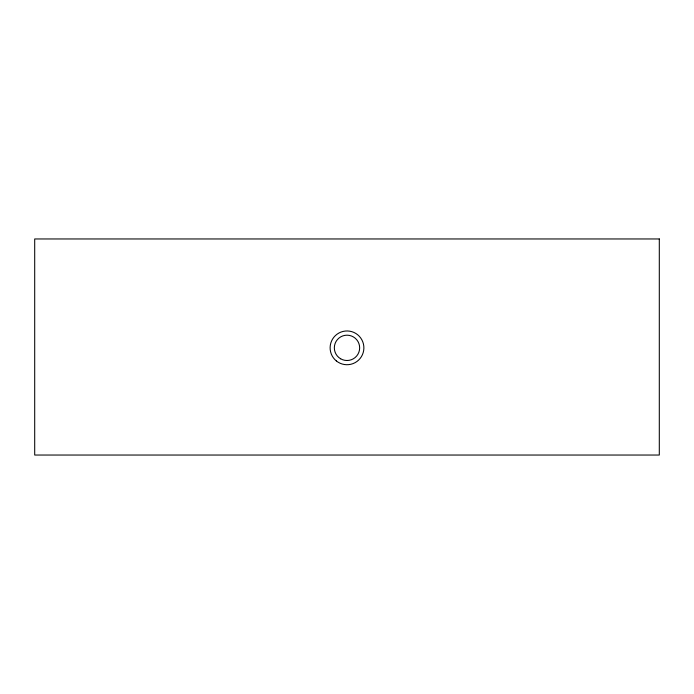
<?xml version="1.0" encoding="UTF-8"?>
<svg xmlns="http://www.w3.org/2000/svg" width="694" height="694" viewBox="0 0 694 694"><rect width="100%" height="100%" fill="white"/><g stroke="black" fill="none" stroke-linecap="round" stroke-linejoin="round"><path stroke-width="1.04" d="M659.3 238.962L34.7 238.962L34.7 455.038L659.3 455.038L659.3 238.962M340.633 358.789A12.657 12.657 0 0 0 359.657 347.885A12.657 12.657 0 0 0 340.711 336.859A12.657 12.657 0 0 0 340.633 358.789M336.33 360.923A16.882 16.882 0 0 0 363.665 350.539A16.882 16.882 0 0 0 341.006 332.062A16.882 16.882 0 0 0 336.33 360.923"/></g></svg>
